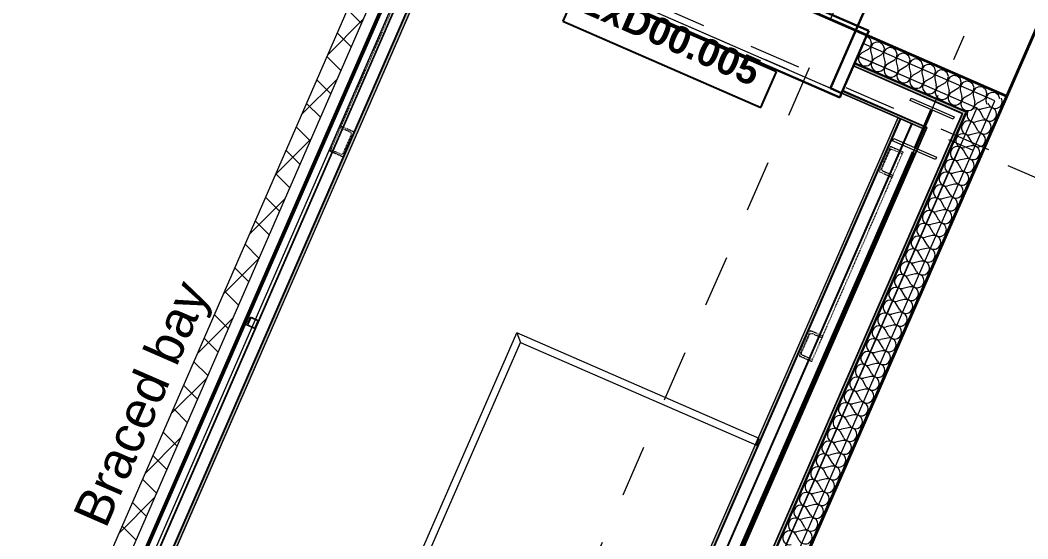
# Model space of a CAD drawing. Header units: millimetres. Extents: x -89663 to 74273, y -103666 to 18539.
# Drawn here: x 17083 to 22575, y -33887 to -31059 of the extents above; entities that cross this region are included whole.
import ezdxf
from ezdxf.enums import TextEntityAlignment as Align

# ---------------------------------------------------------------- set-up
doc = ezdxf.new("R2010")
doc.units = ezdxf.units.MM
doc.header["$MEASUREMENT"] = 0
for name, pattern in [('3MM-HIDDEN', [6, 3, -3]), ('Dashed', [564.444447, 282.222223, -282.222223]), ('Double Dashed', [1093.611073, 529.166651, -211.666656, 141.111112, -211.666656])]:
    doc.linetypes.add(name, pattern=pattern)
for name, color, linetype in [('A-25-M_Wall_Ext', 7, 'Continuous'), ('A-25-M_Wall_Int', 7, 'Continuous'), ('A-95-MC_Marker_Section_P2.Marker', 7, 'Continuous'), ('COLUMN.IFC Import', 7, 'Continuous'), ('New_A-05-M_Gross_Int_Circulation', 7, 'Continuous'), ('New_A-05-M_Gross_Int_Engineering', 7, 'Continuous'), ('New_A-15-MG_Structural_Grid_Phase_2', 7, 'Continuous'), ('New_A-20-M_Hard_Landscape', 7, 'Continuous'), ('New_A-25-M_Wall_Ext', 7, 'Continuous'), ('New_A-25-M_Wall_Int', 7, 'Continuous'), ('New_A-95-D_Dim_Grid.Dim', 7, 'Continuous'), ('New_ArchiCAD Door Markers', 7, 'Continuous'), ('New_ArchiCAD Doors', 7, 'Continuous')]:
    doc.layers.add(name, color=color, linetype=linetype)
for name, color, linetype, lineweight in [('A-25-M_Wall_Ext_Pen_No__87', 8, 'Continuous', 20), ('A-25-M_Wall_Int_Pen_No__1', 7, 'Continuous', 13), ('A-95-MC_Marker_Section_P2.Marker_Pen_No__1', 7, 'Continuous', 13), ('COLUMN.IFC Import_Pen_No__2', 8, 'Continuous', 15), ('New_A-25-M_Wall_Ext_Pen_No__1', 7, 'Continuous', 13), ('New_A-25-M_Wall_Int_Pen_No__1', 7, 'Continuous', 13), ('New_A-95-D_Dim_Grid.Dim_Pen_No__4', 7, 'Continuous', 20), ('New_A-95-P_Drawing_Pen_No__156', 5, 'Continuous', 50), ('New_A-95-P_Text_1_50_GA_Pen_No__1', 7, 'Continuous', 13), ('New_ArchiCAD Door Markers_Pen_No__1', 7, 'Continuous', 13), ('New_ArchiCAD Door Markers_Pen_No__5', 7, 'Continuous', 25), ('New_ArchiCAD Doors_Pen_No__1', 7, 'Continuous', 13), ('New_ArchiCAD Zone Stamps_Pen_No__6', 7, 'Continuous', 35), ('New_ArchiCAD Zone Stamps_Pen_No__9', 7, 'Continuous', 13)]:
    doc.layers.add(name, color=color, linetype=linetype, lineweight=lineweight)
for name, color, linetype, lineweight, true_color in [('A-25-M_Wall_Int_Pen_No__107', 7, 'Continuous', 15, 0xa6a6a6), ('New_A-05-M_Gross_Int_Circulation_Pen_No__74', 7, 'Continuous', 20, 0x606060), ('New_A-05-M_Gross_Int_Engineering_Pen_No__74', 7, 'Continuous', 20, 0x606060), ('New_A-15-MG_Structural_Grid_Phase_2_Pen_No__222', 7, 'Continuous', 13, 0x65af33), ('New_A-20-M_Hard_Landscape_Pen_No__53', 7, 'Continuous', 35, 0x444444), ('New_A-25-M_Wall_Ext_Pen_No__107', 7, 'Continuous', 15, 0xa6a6a6), ('New_A-25-M_Wall_Int_Pen_No__107', 7, 'Continuous', 15, 0xa6a6a6), ('New_A-95-P_Drawing_Pen_No__241', 7, 'Continuous', 13, 0xc30c20), ('New_A-95-P_Drawing_Pen_No__61', 7, 'Continuous', 20, 0x6a6a6a), ('New_ArchiCAD Doors_Pen_No__43', 7, 'Continuous', 30, 0x444444), ('New_ArchiCAD Doors_Pen_No__63', 7, 'Continuous', 20, 0x606060)]:
    doc.layers.add(name, color=color, linetype=linetype, lineweight=lineweight, true_color=true_color)
doc.styles.add('GENERATED_STYLE_1', font='')
doc.styles.add('GENERATED_STYLE_2', font='')
doc.styles.add('GENERATED_STYLE_3', font='')
doc.styles.add('GENERATED_STYLE_4', font='')
doc.styles.get('GENERATED_STYLE_1').set_extended_font_data('Arial', bold=True)
doc.styles.get('GENERATED_STYLE_2').set_extended_font_data('Swis721 BT', bold=True)
doc.styles.get('GENERATED_STYLE_3').set_extended_font_data('Arial')
doc.styles.get('GENERATED_STYLE_4').set_extended_font_data('Swis721 BT')
doc.linetypes.add('Double Slash', pattern='A,0,[3,EC-MA-00-GF-DR-A-00363 Phase 2 Lecture Theatre Ground floor GA-S2-P171.Shx,S=15.679012,R=0,X=0,Y=0],-1975.555563,0', length=1975.555563)
doc.dimstyles.new('GENERATED_STYLE__2', dxfattribs={"dimtxt": 300, "dimasz": 95, "dimexe": 0.18, "dimexo": 0, "dimgap": 0.09, "dimtad": 1, "dimdec": 0, "dimzin": 0, "dimdsep": 46, "dimtxsty": 'GENERATED_STYLE_4', "dimblk": 'ARROWHEAD_2', "dimblk1": 'ARROWHEAD_2', "dimblk2": 'ARROWHEAD_2', "dimcen": 0.09, "dimclrd": 7, "dimclre": 7, "dimclrt": 7, "dimadec": 0, "dimazin": 0, "dimtfac": 1, "dimtdec": 4, "dimtmove": 0, "dimatfit": 3, "dimfxl": 1, "dimtolj": 1, "dimtzin": 0, "dimarcsym": 0})
pattern_1 = [(0, (0, 0), (0, 173.2051), [0, -100]), (0, (50, 86.6), (0, 173.2051), [0, -100])]

# ---------------------------------------------------------------- blocks, each defined once
blk = doc.blocks.new('Mesh_3_1', base_point=(11792.7, -55938.3))
at = {"layer": 'New_A-20-M_Hard_Landscape_Pen_No__53', "linetype": 'Continuous', "flags": 128}
blk.add_lwpolyline([(11792.7, -55938.3), (14359.3, -57057.5), (15158.7, -55224.2), (25027.4, -32592.2), (25826.6, -30759.4), (23260, -29640.2), (22460.6, -31473.5), (12592.1, -54105)], close=True, dxfattribs=at)
blk = doc.blocks.new('Wall_30_1', base_point=(22297.7, -31537.3))
at = {"layer": 'A-25-M_Wall_Ext_Pen_No__87', "linetype": 'Continuous', "flags": 128}
for points in [[(21677.3, -31188.2), (21648.5, -31254.2)], [(21678.1, -31186.4), (21677.3, -31188.2)], [(22395.1, -31499), (21678.1, -31186.4)], [(21648.5, -31254.2), (22297.7, -31537.3)]]:
    blk.add_lwpolyline(points, dxfattribs=at)
blk = doc.blocks.new('Wall_35_1', base_point=(19148, -38207.1))
at = {"layer": 'A-25-M_Wall_Ext_Pen_No__87', "linetype": 'Continuous', "flags": 128}
for points in [[(22006.6, -31651.4), (19148, -38207.1)], [(19350.1, -38295.2), (22208.7, -31739.5)]]:
    blk.add_lwpolyline(points, dxfattribs=at)
blk = doc.blocks.new('Wall_36_1', base_point=(22006.6, -31651.4))
at = {"layer": 'A-25-M_Wall_Ext_Pen_No__87', "linetype": 'Continuous', "flags": 128}
for points in [[(21630, -31296.8), (21625.2, -31307.8)], [(21632.4, -31291.3), (21630, -31296.8)], [(21648.4, -31254.6), (21632.4, -31291.3)], [(22094.8, -31449.3), (21648.4, -31254.6)], [(21624, -31310.5), (21566.4, -31442.5)], [(21625.2, -31307.8), (21624, -31310.5)], [(21565.2, -31445.3), (21560.2, -31456.7)], [(21560.2, -31456.7), (22006.6, -31651.4)], [(21566.4, -31442.5), (21565.2, -31445.3)]]:
    blk.add_lwpolyline(points, dxfattribs=at)
blk = doc.blocks.new('Mechanical Workshop_INB 0303_21_1', base_point=(13722.8, -34159.5))
at = {"layer": 'New_A-05-M_Gross_Int_Engineering_Pen_No__74', "linetype": 'Continuous'}
blk.add_line((15072.4, -40240.7), (19327.2, -30483), dxfattribs=at)
at = {"layer": 'New_ArchiCAD Zone Stamps_Pen_No__6'}
for tag, height, style, p in [('ROOM_NAME', 250, 'GENERATED_STYLE_1', (12526, -32441.1)), ('zoneNameLine2', 250, 'GENERATED_STYLE_1', (12337.5, -32873.3)), ('ROOM_NUMBER', 200, 'GENERATED_STYLE_3', (12149.1, -33294)), ('measuredAreaCode', 200, 'GENERATED_STYLE_3', (11992.1, -33654.1)), ('DUMMY_649', 200, 'GENERATED_STYLE_3', (12299.5, -33788.1)), ('DUMMY_650', 200, 'GENERATED_STYLE_3', (12788.8, -34001.5)), ('DUMMY_651', 133.3, 'GENERATED_STYLE_3', (13068.1, -34108.1))]:
    blk.add_attdef(tag, text='', height=height, rotation=336.4404, dxfattribs=dict(at, style=style)).set_placement(p, align=Align.TOP_LEFT)
blk = doc.blocks.new('Stair 05_INB 0357_34_1', base_point=(18980.6, -35215.2))
at = {"layer": 'New_A-05-M_Gross_Int_Circulation_Pen_No__74', "linetype": 'Continuous'}
for p, q in [((19420.7, -30523.9), (16839.4, -36443.5)), ((22006.5, -31651.4), (19420.7, -30523.9)), ((19944.1, -36381.4), (22006.5, -31651.4))]:
    blk.add_line(p, q, dxfattribs=at)
at = {"layer": 'New_ArchiCAD Zone Stamps_Pen_No__9'}
for tag, height, style, p in [('ROOM_NAME', 250, 'GENERATED_STYLE_1', (18715.1, -33902.9)), ('zoneNameLine2', 250, 'GENERATED_STYLE_1', (18526.6, -34335)), ('ROOM_NUMBER', 200, 'GENERATED_STYLE_3', (18338.2, -34755.7)), ('measuredAreaCode', 200, 'GENERATED_STYLE_3', (18181.2, -35115.8)), ('DUMMY_649', 200, 'GENERATED_STYLE_3', (18488.6, -35249.9)), ('DUMMY_650', 200, 'GENERATED_STYLE_3', (18977.9, -35463.3)), ('DUMMY_651', 133.3, 'GENERATED_STYLE_3', (19257.2, -35569.8))]:
    blk.add_attdef(tag, text='', height=height, rotation=336.4404, dxfattribs=dict(at, style=style)).set_placement(p, align=Align.TOP_LEFT)
blk = doc.blocks.new('Mesh_20_1', base_point=(11992.7, -24727.1))
at = {"layer": 'New_A-20-M_Hard_Landscape_Pen_No__53', "linetype": 'Continuous', "flags": 128}
blk.add_lwpolyline([(11992.7, -24727.1), (11193.3, -26560.4), (22460.6, -31473.5), (23260, -29640.2), (13970.8, -25589.7), (19905.1, -11980.5), (28925.9, -15914), (28987.7, -15772.3), (40919.8, -20975.3), (41987.2, -18527.4), (19056.2, -8528.3)], close=True, dxfattribs=at)
blk = doc.blocks.new('*X381')
at = {"layer": 'New_A-25-M_Wall_Ext_Pen_No__107', "linetype": 'Continuous'}
for p, q in [((22364.4, -31520.8), (22359.8, -31512.7)), ((22333.9, -31590.6), (22315.1, -31557.5)), ((22358.3, -31534.8), (22321.2, -31543.5)), ((22303.5, -31660.5), (22284.7, -31627.4)), ((22327.8, -31604.6), (22290.8, -31613.4)), ((22297.4, -31674.5), (22260.3, -31683.2)), ((22266.9, -31744.3), (22229.9, -31753.1)), ((22273, -31730.3), (22254.2, -31697.2)), ((22242.6, -31800.2), (22223.8, -31767)), ((22212.1, -31870), (22193.3, -31836.9)), ((22236.5, -31814.1), (22199.4, -31822.9)), ((22181.7, -31939.8), (22162.9, -31906.7)), ((22206, -31884), (22168.9, -31892.7)), ((22175.6, -31953.8), (22138.5, -31962.6)), ((22151.2, -32009.7), (22132.4, -31976.6)), ((22120.8, -32079.5), (22102, -32046.4)), ((22145.1, -32023.7), (22108, -32032.4)), ((22090.3, -32149.4), (22071.5, -32116.2)), ((22114.7, -32093.5), (22077.6, -32102.3)), ((22059.8, -32219.2), (22041, -32186.1)), ((22084.2, -32163.3), (22047.1, -32172.1)), ((22053.8, -32233.2), (22016.7, -32241.9)), ((22029.4, -32289), (22010.6, -32255.9)), ((21998.9, -32358.9), (21980.1, -32325.7)), ((22023.3, -32303), (21986.2, -32311.8)), ((21968.5, -32428.7), (21949.7, -32395.6)), ((21992.8, -32372.9), (21955.8, -32381.6)), ((21962.4, -32442.7), (21925.3, -32451.5)), ((21931.9, -32512.5), (21894.9, -32521.3)), ((21938, -32498.6), (21919.2, -32465.4)), ((21907.6, -32568.4), (21888.8, -32535.3)), ((21877.1, -32638.2), (21858.3, -32605.1)), ((21901.5, -32582.4), (21864.4, -32591.1)), ((21846.7, -32708.1), (21827.9, -32674.9)), ((21871, -32652.2), (21834, -32661)), ((21840.6, -32722), (21803.5, -32730.8)), ((21816.2, -32777.9), (21797.4, -32744.8)), ((21785.8, -32847.8), (21767, -32814.6)), ((21810.1, -32791.9), (21773.1, -32800.7)), ((21755.3, -32917.6), (21736.5, -32884.5)), ((21779.7, -32861.7), (21742.6, -32870.5)), ((21724.9, -32987.4), (21706.1, -32954.3)), ((21749.2, -32931.6), (21712.1, -32940.3)), ((21718.8, -33001.4), (21681.7, -33010.2)), ((21694.4, -33057.3), (21675.6, -33024.1)), ((21663.9, -33127.1), (21645.1, -33094)), ((21688.3, -33071.2), (21651.2, -33080)), ((21633.5, -33197), (21614.7, -33163.8)), ((21657.9, -33141.1), (21620.8, -33149.9)), ((21627.4, -33210.9), (21590.3, -33219.7)), ((21597, -33280.8), (21559.9, -33289.5)), ((21603, -33266.8), (21584.2, -33233.7)), ((21572.6, -33336.6), (21553.8, -33303.5)), ((21542.1, -33406.5), (21523.3, -33373.3)), ((21566.5, -33350.6), (21529.4, -33359.4)), ((21511.7, -33476.3), (21492.9, -33443.2)), ((21536, -33420.4), (21499, -33429.2)), ((21505.6, -33490.3), (21468.5, -33499.1)), ((21481.2, -33546.2), (21462.4, -33513)), ((21450.8, -33616), (21432, -33582.9)), ((21475.1, -33560.1), (21438.1, -33568.9)), ((21420.3, -33685.8), (21401.5, -33652.7)), ((21444.7, -33630), (21407.6, -33638.7)), ((21389.9, -33755.7), (21371.1, -33722.5)), ((21414.2, -33699.8), (21377.2, -33708.6)), ((21383.8, -33769.6), (21346.7, -33778.4)), ((21359.4, -33825.5), (21340.6, -33792.4)), ((21329, -33895.4), (21310.2, -33862.2)), ((21353.3, -33839.5), (21316.3, -33848.3))]:
    blk.add_line(p, q, dxfattribs=at)
for centre, start, end in [((22397.5, -31502), 209.5705, 27.2167), ((22282, -31576.3), 156.4404, 283.3103), ((22282, -31576.3), 147.5638, 156.4404), ((22282, -31576.3), 29.5705, 75.3171), ((22312.4, -31506.5), 238.7746, 283.3103), ((22367.1, -31571.8), 209.5705, 103.3103), ((22251.5, -31646.2), 156.4404, 283.3103), ((22251.5, -31646.2), 29.5705, 156.4404), ((22336.6, -31641.7), 209.5705, 103.3103), ((22221.1, -31716), 29.5705, 156.4404), ((22306.2, -31711.5), 209.5705, 103.3103), ((22221.1, -31716), 156.4404, 283.3103), ((22275.7, -31781.4), 209.5705, 103.3103), ((22190.6, -31785.8), 156.4404, 283.3103), ((22190.6, -31785.8), 29.5705, 156.4404), ((22160.2, -31855.7), 156.4404, 283.3103), ((22160.2, -31855.7), 29.5705, 156.4404), ((22245.2, -31851.2), 209.5705, 103.3103), ((22129.7, -31925.5), 156.4404, 283.3103), ((22129.7, -31925.5), 29.5705, 156.4404), ((22214.8, -31921), 209.5705, 103.3103), ((22099.3, -31995.4), 29.5705, 156.4404), ((22184.3, -31990.9), 209.5705, 103.3103), ((22099.3, -31995.4), 156.4404, 283.3103), ((22068.8, -32065.2), 156.4404, 283.3103), ((22068.8, -32065.2), 29.5705, 156.4404), ((22153.9, -32060.7), 209.5705, 103.3103), ((22038.4, -32135), 156.4404, 283.3103), ((22038.4, -32135), 29.5705, 156.4404), ((22123.4, -32130.6), 209.5705, 103.3103), ((22007.9, -32204.9), 29.5705, 156.4404), ((22093, -32200.4), 209.5705, 103.3103), ((21977.5, -32274.7), 29.5705, 156.4404), ((22007.9, -32204.9), 156.4404, 283.3103), ((22062.5, -32270.2), 209.5705, 103.3103), ((21977.5, -32274.7), 156.4404, 283.3103), ((21947, -32344.5), 156.4404, 283.3103), ((21947, -32344.5), 29.5705, 156.4404), ((22032.1, -32340.1), 209.5705, 103.3103), ((21916.6, -32414.4), 156.4404, 283.3103), ((21916.6, -32414.4), 29.5705, 156.4404), ((22001.6, -32409.9), 209.5705, 103.3103), ((21886.1, -32484.2), 29.5705, 156.4404), ((21971.2, -32479.8), 209.5705, 103.3103), ((21855.6, -32554.1), 29.5705, 156.4404), ((21886.1, -32484.2), 156.4404, 283.3103), ((21940.7, -32549.6), 209.5705, 103.3103), ((21855.6, -32554.1), 156.4404, 283.3103), ((21825.2, -32623.9), 156.4404, 283.3103), ((21825.2, -32623.9), 29.5705, 156.4404), ((21910.3, -32619.4), 209.5705, 103.3103), ((21794.7, -32693.7), 156.4404, 283.3103), ((21794.7, -32693.7), 29.5705, 156.4404), ((21879.8, -32689.3), 209.5705, 103.3103), ((21764.3, -32763.6), 29.5705, 156.4404), ((21849.3, -32759.1), 209.5705, 103.3103), ((21764.3, -32763.6), 156.4404, 283.3103), ((21733.8, -32833.4), 156.4404, 283.3103), ((21733.8, -32833.4), 29.5705, 156.4404), ((21818.9, -32829), 209.5705, 103.3103), ((21703.4, -32903.3), 156.4404, 283.3103), ((21703.4, -32903.3), 29.5705, 156.4404), ((21788.4, -32898.8), 209.5705, 103.3103), ((21672.9, -32973.1), 29.5705, 156.4404), ((21758, -32968.6), 209.5705, 103.3103), ((21642.5, -33042.9), 29.5705, 156.4404), ((21672.9, -32973.1), 156.4404, 283.3103), ((21727.5, -33038.5), 209.5705, 103.3103), ((21642.5, -33042.9), 156.4404, 283.3103), ((21612, -33112.8), 156.4404, 283.3103), ((21612, -33112.8), 29.5705, 156.4404), ((21697.1, -33108.3), 209.5705, 103.3103), ((21581.6, -33182.6), 156.4404, 283.3103), ((21581.6, -33182.6), 29.5705, 156.4404), ((21666.6, -33178.2), 209.5705, 103.3103), ((21551.1, -33252.5), 29.5705, 156.4404), ((21636.2, -33248), 209.5705, 103.3103), ((21520.7, -33322.3), 29.5705, 156.4404), ((21551.1, -33252.5), 156.4404, 283.3103), ((21605.7, -33317.8), 209.5705, 103.3103), ((21520.7, -33322.3), 156.4404, 283.3103), ((21490.2, -33392.1), 156.4404, 283.3103), ((21490.2, -33392.1), 29.5705, 156.4404), ((21575.3, -33387.7), 209.5705, 103.3103), ((21459.7, -33462), 156.4404, 283.3103), ((21459.7, -33462), 29.5705, 156.4404), ((21544.8, -33457.5), 209.5705, 103.3103), ((21429.3, -33531.8), 29.5705, 156.4404), ((21514.4, -33527.4), 209.5705, 103.3103), ((21429.3, -33531.8), 156.4404, 283.3103), ((21483.9, -33597.2), 209.5705, 103.3103), ((21398.8, -33601.7), 156.4404, 283.3103), ((21398.8, -33601.7), 29.5705, 156.4404), ((21368.4, -33671.5), 156.4404, 283.3103), ((21368.4, -33671.5), 29.5705, 156.4404), ((21453.5, -33667), 209.5705, 103.3103), ((21337.9, -33741.3), 29.5705, 156.4404), ((21423, -33736.9), 209.5705, 103.3103), ((21307.5, -33811.2), 29.5705, 156.4404), ((21337.9, -33741.3), 156.4404, 283.3103), ((21392.5, -33806.7), 209.5705, 103.3103), ((21307.5, -33811.2), 156.4404, 283.3103), ((21277, -33881), 156.4404, 283.3103), ((21277, -33881), 29.5705, 156.4404), ((21362.1, -33876.6), 209.5705, 103.3103)]:
    blk.add_arc(centre, 38.1, start, end, dxfattribs=at)
blk = doc.blocks.new('Wall_48_1', base_point=(12413.8, -53650.9))
at = {"layer": 'New_A-25-M_Wall_Ext_Pen_No__107', "linetype": 'Continuous'}
h = blk.add_hatch(dxfattribs=at)
h.set_pattern_fill('Plaster_0001', color=256, style=0, pattern_type=2)
h.set_pattern_definition(pattern_1)
h.paths.add_polyline_path([(19460.1, -38343.2), (19464.3, -38345), (22460.8, -31473), (22454.8, -31475.4)])
at = {"layer": 'New_A-25-M_Wall_Ext_Pen_No__107', "linetype": 'Continuous', "lineweight": 0, "true_color": 0x535353}
for points in [[(22216.6, -31568.9), (19294.2, -38270.8), (19294.7, -38271), (19297, -38272), (22220.5, -31567.4)], [(22023.1, -31644.9), (19159.5, -38212.1), (19162.2, -38213.3), (22027, -31643.4)]]:
    blk.add_hatch(color=251, dxfattribs=at).paths.add_polyline_path(points)
at = {"layer": 'New_A-25-M_Wall_Ext_Pen_No__107', "linetype": 'Continuous'}
for points in [[(19297, -38272), (19308, -38276.8), (22236.3, -31561.2), (22220.5, -31567.4)], [(19148, -38207.1), (19159.5, -38212.1), (22023.1, -31644.9), (22006.6, -31651.4)]]:
    blk.add_hatch(color=256, dxfattribs=at).paths.add_polyline_path(points)
at = {"layer": 'New_A-25-M_Wall_Ext_Pen_No__1', "linetype": 'Continuous'}
for p, q in [((19460.1, -38343.2), (22454.8, -31475.4)), ((19294.2, -38270.8), (22216.6, -31568.9)), ((19297, -38272), (22220.5, -31567.4)), ((19308, -38276.8), (22236.3, -31561.2)), ((19313.5, -38279.2), (22244.2, -31558.1)), ((22023.1, -31644.9), (19159.5, -38212.1)), ((19162.2, -38213.3), (22027, -31643.4))]:
    blk.add_line(p, q, dxfattribs=at)
at = {"layer": 'New_A-25-M_Wall_Ext_Pen_No__1', "linetype": 'Continuous', "flags": 128}
for points in [[(19464.3, -38345), (22460.8, -31473)], [(22006.6, -31651.4), (19148, -38207.1)]]:
    blk.add_lwpolyline(points, dxfattribs=at)
at = {"layer": 'New_A-25-M_Wall_Ext', "color": 250, "lineweight": 50, "true_color": 0x2a2a2a}
blk.add_blockref('*X381', (0, 0), dxfattribs=at)
blk = doc.blocks.new('*X388')
at = {"layer": 'New_A-25-M_Wall_Ext_Pen_No__107', "linetype": 'Continuous'}
for p, q in [((21700.7, -31150.7), (21694.1, -31149.8)), ((21716.8, -31163.9), (21700.7, -31150.7)), ((21723.5, -31183.6), (21716.8, -31163.9)), ((21718.9, -31203.9), (21723.5, -31183.6)), ((21730.9, -31186.8), (21719.2, -31204)), ((21749.9, -31178.4), (21730.9, -31186.8)), ((21770.5, -31181.1), (21749.9, -31178.4)), ((21786.6, -31194.4), (21770.5, -31181.1)), ((21793.4, -31214.1), (21786.6, -31194.4)), ((21651.6, -31261.7), (21656.3, -31252.3)), ((21656.5, -31252.4), (21652.8, -31262.2)), ((21656.3, -31252.3), (21658.2, -31241.9)), ((21662.8, -31243.9), (21656.5, -31252.4)), ((21658.2, -31241.9), (21657.4, -31233.9)), ((21671.1, -31237.5), (21662.8, -31243.9)), ((21704.3, -31218.7), (21671.1, -31237.5)), ((21704.3, -31218.7), (21718.9, -31203.9)), ((21719.2, -31204), (21718.3, -31224.8)), ((21718.3, -31224.8), (21727, -31261.9)), ((21774.1, -31249.2), (21741, -31268)), ((21774.1, -31249.2), (21788.7, -31234.4)), ((21789, -31234.5), (21788.1, -31255.3)), ((21788.7, -31234.4), (21793.4, -31214.1)), ((21800.7, -31217.3), (21789, -31234.5)), ((21819.8, -31208.8), (21800.7, -31217.3)), ((21840.4, -31211.6), (21819.8, -31208.8)), ((21856.5, -31224.8), (21840.4, -31211.6)), ((21863.2, -31244.5), (21856.5, -31224.8)), ((21858.6, -31264.8), (21863.2, -31244.5)), ((21870.6, -31247.7), (21858.9, -31264.9)), ((21889.6, -31239.3), (21870.6, -31247.7)), ((21910.2, -31242.1), (21889.6, -31239.3)), ((21926.3, -31255.3), (21910.2, -31242.1)), ((21640.9, -31271.7), (21644.5, -31269.5)), ((21644.5, -31269.5), (21651.6, -31261.7)), ((21652.8, -31262.2), (21651.9, -31272.7)), ((21651.9, -31272.7), (21653.9, -31283)), ((21653.9, -31283), (21658.6, -31292.4)), ((21658.6, -31292.4), (21665.8, -31300.1)), ((21665.8, -31300.1), (21674.7, -31305.6)), ((21674.7, -31305.6), (21684.8, -31308.4)), ((21695.4, -31308.4), (21705.5, -31305.5)), ((21705.5, -31305.5), (21714.4, -31299.9)), ((21714.4, -31299.9), (21721.4, -31292.1)), ((21721.4, -31292.1), (21726.1, -31282.7)), ((21722.6, -31292.7), (21721.7, -31303.1)), ((21721.7, -31303.1), (21723.7, -31313.4)), ((21726.4, -31282.8), (21722.6, -31292.7)), ((21726.1, -31282.7), (21728, -31272.4)), ((21732.7, -31274.4), (21726.4, -31282.8)), ((21728, -31272.4), (21727, -31261.9)), ((21741, -31268), (21732.7, -31274.4)), ((21788.1, -31255.3), (21796.9, -31292.4)), ((21795.9, -31313.2), (21797.8, -31302.8)), ((21802.5, -31304.9), (21796.2, -31313.3)), ((21797.8, -31302.8), (21796.9, -31292.4)), ((21810.8, -31298.5), (21802.5, -31304.9)), ((21844, -31279.7), (21810.8, -31298.5)), ((21844, -31279.7), (21858.6, -31264.8)), ((21858.9, -31264.9), (21857.9, -31285.7)), ((21857.9, -31285.7), (21866.7, -31322.8)), ((21913.8, -31310.1), (21928.4, -31295.3)), ((21933, -31275), (21926.3, -31255.3)), ((21928.7, -31295.4), (21927.8, -31316.2)), ((21928.4, -31295.3), (21933, -31275)), ((21940.4, -31278.2), (21928.7, -31295.4)), ((21959.4, -31269.7), (21940.4, -31278.2)), ((21980.1, -31272.5), (21959.4, -31269.7)), ((21996.2, -31285.7), (21980.1, -31272.5)), ((22002.9, -31305.4), (21996.2, -31285.7)), ((21998.3, -31325.7), (22002.9, -31305.4)), ((22029.3, -31300.2), (22010.3, -31308.6)), ((22049.9, -31303), (22029.3, -31300.2)), ((22066, -31316.2), (22049.9, -31303)), ((21684.8, -31308.4), (21695.4, -31308.4)), ((21723.7, -31313.4), (21728.5, -31322.8)), ((21728.5, -31322.8), (21735.6, -31330.6)), ((21735.6, -31330.6), (21744.6, -31336.1)), ((21744.6, -31336.1), (21754.7, -31338.9)), ((21754.7, -31338.9), (21765.2, -31338.8)), ((21765.2, -31338.8), (21775.3, -31335.9)), ((21775.3, -31335.9), (21784.2, -31330.4)), ((21784.2, -31330.4), (21791.3, -31322.6)), ((21791.3, -31322.6), (21795.9, -31313.2)), ((21792.5, -31323.1), (21791.6, -31333.6)), ((21791.6, -31333.6), (21793.6, -31343.9)), ((21796.2, -31313.3), (21792.5, -31323.1)), ((21793.6, -31343.9), (21798.3, -31353.3)), ((21798.3, -31353.3), (21805.4, -31361)), ((21805.4, -31361), (21814.4, -31366.5)), ((21845.1, -31366.4), (21854.1, -31360.8)), ((21854.1, -31360.8), (21861.1, -31353)), ((21861.1, -31353), (21865.8, -31343.6)), ((21862.3, -31353.6), (21861.4, -31364)), ((21866.1, -31343.7), (21862.3, -31353.6)), ((21865.8, -31343.6), (21867.7, -31333.3)), ((21872.3, -31335.3), (21866.1, -31343.7)), ((21867.7, -31333.3), (21866.7, -31322.8)), ((21880.7, -31328.9), (21872.3, -31335.3)), ((21913.8, -31310.1), (21880.7, -31328.9)), ((21927.8, -31316.2), (21936.5, -31353.3)), ((21937.5, -31363.7), (21936.5, -31353.3)), ((21950.5, -31359.4), (21942.2, -31365.8)), ((21983.6, -31340.6), (21950.5, -31359.4)), ((21983.6, -31340.6), (21998.3, -31325.7)), ((21998.5, -31325.9), (21997.6, -31346.7)), ((21997.6, -31346.7), (22006.4, -31383.7)), ((22010.3, -31308.6), (21998.5, -31325.9)), ((22053.5, -31371), (22068.1, -31356.2)), ((22072.7, -31335.9), (22066, -31316.2)), ((22068.4, -31356.3), (22067.4, -31377.1)), ((22068.1, -31356.2), (22072.7, -31335.9)), ((22080.1, -31339.1), (22068.4, -31356.3)), ((22099.1, -31330.6), (22080.1, -31339.1)), ((22119.7, -31333.4), (22099.1, -31330.6)), ((22135.8, -31346.6), (22119.7, -31333.4)), ((22142.6, -31366.3), (22135.8, -31346.6)), ((22169, -31361.1), (22149.9, -31369.6)), ((22189.6, -31363.9), (22169, -31361.1)), ((21814.4, -31366.5), (21824.5, -31369.3)), ((21824.5, -31369.3), (21835, -31369.3)), ((21835, -31369.3), (21845.1, -31366.4)), ((21861.4, -31364), (21863.4, -31374.4)), ((21863.4, -31374.4), (21868.2, -31383.7)), ((21868.2, -31383.7), (21875.3, -31391.5)), ((21875.3, -31391.5), (21884.2, -31397)), ((21884.2, -31397), (21894.4, -31399.8)), ((21894.4, -31399.8), (21904.9, -31399.7)), ((21904.9, -31399.7), (21915, -31396.8)), ((21915, -31396.8), (21923.9, -31391.3)), ((21923.9, -31391.3), (21931, -31383.5)), ((21931, -31383.5), (21935.6, -31374.1)), ((21932.2, -31384), (21931.3, -31394.5)), ((21931.3, -31394.5), (21933.3, -31404.8)), ((21935.9, -31374.2), (21932.2, -31384)), ((21933.3, -31404.8), (21938, -31414.2)), ((21935.6, -31374.1), (21937.5, -31363.7)), ((21942.2, -31365.8), (21935.9, -31374.2)), ((21938, -31414.2), (21945.1, -31421.9)), ((21993.7, -31421.7), (22000.8, -31413.9)), ((22000.8, -31413.9), (22005.5, -31404.5)), ((22002, -31414.5), (22001.1, -31424.9)), ((22005.7, -31404.6), (22002, -31414.5)), ((22005.5, -31404.5), (22007.4, -31394.2)), ((22012, -31396.2), (22005.7, -31404.6)), ((22007.4, -31394.2), (22006.4, -31383.7)), ((22020.3, -31389.8), (22012, -31396.2)), ((22053.5, -31371), (22020.3, -31389.8)), ((22067.4, -31377.1), (22076.2, -31414.2)), ((22077.2, -31424.6), (22076.2, -31414.2)), ((22123.3, -31401.5), (22090.2, -31420.3)), ((22123.3, -31401.5), (22137.9, -31386.6)), ((22138.2, -31386.8), (22137.3, -31407.6)), ((22137.3, -31407.6), (22146.1, -31444.6)), ((22137.9, -31386.6), (22142.6, -31366.3)), ((22149.9, -31369.6), (22138.2, -31386.8)), ((22205.7, -31377.1), (22189.6, -31363.9)), ((22193.2, -31431.9), (22207.8, -31417.1)), ((22212.4, -31396.8), (22205.7, -31377.1)), ((22208.1, -31417.2), (22207.1, -31438)), ((22207.8, -31417.1), (22212.4, -31396.8)), ((22219.8, -31400), (22208.1, -31417.2)), ((22238.8, -31391.5), (22219.8, -31400)), ((22259.4, -31394.3), (22238.8, -31391.5)), ((22275.5, -31407.5), (22259.4, -31394.3)), ((22282.2, -31427.2), (22275.5, -31407.5)), ((21945.1, -31421.9), (21954.1, -31427.4)), ((21954.1, -31427.4), (21964.2, -31430.2)), ((21964.2, -31430.2), (21974.7, -31430.2)), ((21974.7, -31430.2), (21984.8, -31427.3)), ((21984.8, -31427.3), (21993.7, -31421.7)), ((22001.1, -31424.9), (22003.1, -31435.3)), ((22003.1, -31435.3), (22007.8, -31444.6)), ((22007.8, -31444.6), (22015, -31452.4)), ((22015, -31452.4), (22023.9, -31457.9)), ((22023.9, -31457.9), (22034, -31460.7)), ((22034, -31460.7), (22044.6, -31460.7)), ((22044.6, -31460.7), (22054.7, -31457.7)), ((22054.7, -31457.7), (22063.6, -31452.2)), ((22063.6, -31452.2), (22070.6, -31444.4)), ((22070.6, -31444.4), (22075.3, -31435)), ((22071.8, -31444.9), (22070.9, -31455.4)), ((22070.9, -31455.4), (22072.9, -31465.7)), ((22075.6, -31435.1), (22071.8, -31444.9)), ((22072.9, -31465.7), (22077.7, -31475.1)), ((22075.3, -31435), (22077.2, -31424.6)), ((22081.8, -31426.7), (22075.6, -31435.1)), ((22090.2, -31420.3), (22081.8, -31426.7)), ((22140.5, -31474.8), (22145.1, -31465.4)), ((22145.4, -31465.6), (22141.7, -31475.4)), ((22145.1, -31465.4), (22147, -31455.1)), ((22151.7, -31457.1), (22145.4, -31465.6)), ((22147, -31455.1), (22146.1, -31444.6)), ((22160, -31450.7), (22151.7, -31457.1)), ((22193.2, -31431.9), (22160, -31450.7)), ((22207.1, -31438), (22215.9, -31475.1)), ((22263, -31462.4), (22229.9, -31481.2)), ((22263, -31462.4), (22277.6, -31447.5)), ((22277.9, -31447.7), (22277, -31468.5)), ((22277, -31468.5), (22285.7, -31505.5)), ((22277.6, -31447.5), (22282.2, -31427.2)), ((22289.6, -31430.5), (22277.9, -31447.7)), ((22308.6, -31422), (22289.6, -31430.5)), ((22329.3, -31424.8), (22308.6, -31422)), ((22345.4, -31438), (22329.3, -31424.8)), ((22352.1, -31457.7), (22345.4, -31438)), ((22347.5, -31478), (22352.1, -31457.7)), ((22359.5, -31460.9), (22347.7, -31478.1)), ((22378.5, -31452.4), (22359.5, -31460.9)), ((22399.1, -31455.2), (22378.5, -31452.4)), ((22415.2, -31468.4), (22399.1, -31455.2)), ((22421.9, -31488.1), (22415.2, -31468.4)), ((22077.7, -31475.1), (22084.8, -31482.8)), ((22084.8, -31482.8), (22093.8, -31488.3)), ((22093.8, -31488.3), (22103.9, -31491.2)), ((22103.9, -31491.2), (22114.4, -31491.1)), ((22114.4, -31491.1), (22124.5, -31488.2)), ((22124.5, -31488.2), (22133.4, -31482.6)), ((22133.4, -31482.6), (22140.5, -31474.8)), ((22141.7, -31475.4), (22140.8, -31485.9)), ((22140.8, -31485.9), (22142.8, -31496.2)), ((22142.8, -31496.2), (22147.5, -31505.6)), ((22147.5, -31505.6), (22154.6, -31513.3)), ((22154.6, -31513.3), (22163.6, -31518.8)), ((22163.6, -31518.8), (22173.7, -31521.6)), ((22173.7, -31521.6), (22184.2, -31521.6)), ((22184.2, -31521.6), (22194.3, -31518.7)), ((22194.3, -31518.7), (22203.2, -31513.1)), ((22203.2, -31513.1), (22210.3, -31505.3)), ((22210.3, -31505.3), (22215, -31495.9)), ((22211.5, -31505.8), (22210.6, -31516.3)), ((22210.6, -31516.3), (22212.6, -31526.6)), ((22215.3, -31496), (22211.5, -31505.8)), ((22212.6, -31526.6), (22217.4, -31536)), ((22215, -31495.9), (22216.9, -31485.5)), ((22221.5, -31487.6), (22215.3, -31496)), ((22216.9, -31485.5), (22215.9, -31475.1)), ((22229.9, -31481.2), (22221.5, -31487.6)), ((22280.1, -31535.8), (22284.8, -31526.3)), ((22285.1, -31526.5), (22281.4, -31536.3)), ((22284.8, -31526.3), (22286.7, -31516)), ((22291.4, -31518), (22285.1, -31526.5)), ((22286.7, -31516), (22285.7, -31505.5)), ((22299.7, -31511.6), (22291.4, -31518)), ((22332.8, -31492.8), (22299.7, -31511.6)), ((22332.8, -31492.8), (22347.5, -31478)), ((22347.7, -31478.1), (22346.8, -31498.9)), ((22346.8, -31498.9), (22350.9, -31516.2)), ((22421.9, -31488.3), (22421.9, -31488.1)), ((22217.4, -31536), (22224.5, -31543.7)), ((22224.5, -31543.7), (22233.4, -31549.2)), ((22233.4, -31549.2), (22243.6, -31552.1)), ((22243.6, -31552.1), (22254.1, -31552)), ((22254.1, -31552), (22264.2, -31549.1)), ((22264.2, -31549.1), (22273.1, -31543.5)), ((22273.1, -31543.5), (22280.1, -31535.8)), ((22281.4, -31536.3), (22280.7, -31543.8))]:
    blk.add_line(p, q, dxfattribs=at)
blk = doc.blocks.new('Double Door with Transom 19_2')
at = {"layer": 'New_ArchiCAD Doors_Pen_No__1', "linetype": 'Continuous'}
for p, q in [((-961.5, 0), (-973.5, 0)), ((-961.5, -4.5), (-961.5, 0)), ((961.5, -4.5), (961.5, 0)), ((961.5, 0), (973.5, 0)), ((-961.5, -164.5), (-961.5, -4.5)), ((961.5, -164.5), (961.5, -4.5)), ((-961.5, -170.5), (-961.5, -164.5)), ((961.5, -170.5), (961.5, -164.5)), ((-961.5, -182.5), (-961.5, -170.5)), ((-961.5, -185.5), (-961.5, -182.5)), ((-961.5, -329.5), (-961.5, -185.5)), ((961.5, -182.5), (961.5, -170.5)), ((961.5, -185.5), (961.5, -182.5)), ((961.5, -329.5), (961.5, -185.5)), ((-961.5, -332.5), (-961.5, -329.5)), ((961.5, -332.5), (961.5, -329.5)), ((-961.5, -345), (-961.5, -332.5)), ((961.5, -345), (961.5, -332.5))]:
    blk.add_line(p, q, dxfattribs=at)
at = {"layer": 'New_ArchiCAD Doors_Pen_No__43', "linetype": 'Continuous'}
for p, q in [((-895.5, 0), (-895.5, 895.5)), ((895.5, 0), (895.5, 895.5)), ((961.5, 25), (-961.5, 25)), ((-961.5, 25), (-961.5, 0)), ((-895.5, 0), (-961.5, 0)), ((-961.5, 0), (-961.5, -345)), ((-895.5, -345), (-895.5, 0)), ((961.5, 0), (895.5, 0)), ((895.5, 0), (895.5, -345)), ((961.5, 0), (961.5, 25)), ((961.5, -345), (961.5, 0)), ((-961.5, -345), (-961.5, -370)), ((-961.5, -345), (-895.5, -345)), ((-961.5, -370), (961.5, -370)), ((895.5, -345), (961.5, -345)), ((961.5, -370), (961.5, -345))]:
    blk.add_line(p, q, dxfattribs=at)
at = {"layer": 'New_ArchiCAD Doors_Pen_No__63', "linetype": 'Continuous'}
for centre, start, end in [((-895.5, 0), 0, 90), ((895.5, 0), 90, 180)]:
    blk.add_arc(centre, 895.5, start, end, dxfattribs=at)
blk = doc.blocks.new('Door Stamp 17')
at = {"layer": 'New_ArchiCAD Door Markers_Pen_No__5', "linetype": 'Continuous'}
for p, q in [((587.8, 247.9), (-589.5, 247.9)), ((-589.5, 247.9), (-589.5, 36.1)), ((587.8, 247.9), (-589.5, 247.9)), ((587.8, 36.1), (587.8, 247.9)), ((-589.5, 36.1), (587.8, 36.1))]:
    blk.add_line(p, q, dxfattribs=at)
at = {"layer": 'New_ArchiCAD Door Markers_Pen_No__1', "style": 'GENERATED_STYLE_2'}
blk.add_attdef('AC_WIDO_ID', text='', height=150, rotation=180, dxfattribs=at).set_placement((529, 292.5), align=Align.BOTTOM_LEFT)
blk = doc.blocks.new('Wall_49_1', base_point=(22006.6, -31651.4))
at = {"layer": 'New_A-25-M_Wall_Ext_Pen_No__107', "linetype": 'Continuous'}
h = blk.add_hatch(dxfattribs=at)
h.set_pattern_fill('Plaster_0001', color=256, style=0, pattern_type=2)
h.set_pattern_definition(pattern_1)
h.paths.add_polyline_path([(21698.1, -31140.5), (21696.3, -31144.6), (22454.8, -31475.4), (22460.8, -31473)])
for points in [[(21625.2, -31307.8), (22220.5, -31567.4), (22236.3, -31561.2), (21630, -31296.8)], [(21560.2, -31456.7), (22006.6, -31651.4), (22023.1, -31644.9), (21565.2, -31445.3)]]:
    blk.add_hatch(color=256, dxfattribs=at).paths.add_polyline_path(points)
at = {"layer": 'New_A-25-M_Wall_Ext_Pen_No__107', "linetype": 'Continuous', "lineweight": 0, "true_color": 0x535353}
for points in [[(21624, -31310.5), (22216.6, -31568.9), (22220.5, -31567.4), (21625.2, -31307.8)], [(21565.2, -31445.3), (22023.1, -31644.9), (22027, -31643.4), (21566.4, -31442.5)]]:
    blk.add_hatch(color=251, dxfattribs=at).paths.add_polyline_path(points)
at = {"layer": 'New_A-25-M_Wall_Ext_Pen_No__1', "linetype": 'Continuous'}
for p, q in [((21696.3, -31144.6), (21698.1, -31140.5)), ((21698.1, -31140.5), (21709.1, -31145.3)), ((21632.4, -31291.3), (21696.3, -31144.6)), ((22454.8, -31475.4), (21696.3, -31144.6)), ((21625.2, -31307.8), (21630, -31296.8)), ((21630, -31296.8), (21632.4, -31291.3)), ((22236.3, -31561.2), (21630, -31296.8)), ((22244.2, -31558.1), (21632.4, -31291.3)), ((21566.4, -31442.5), (21624, -31310.5)), ((21624, -31310.5), (21625.2, -31307.8)), ((22216.6, -31568.9), (21624, -31310.5)), ((22220.5, -31567.4), (21625.2, -31307.8)), ((21560.2, -31456.7), (21565.2, -31445.3)), ((21565.2, -31445.3), (21566.4, -31442.5)), ((21565.2, -31445.3), (22023.1, -31644.9)), ((22027, -31643.4), (21566.4, -31442.5))]:
    blk.add_line(p, q, dxfattribs=at)
at = {"layer": 'New_A-25-M_Wall_Ext_Pen_No__1', "linetype": 'Continuous', "flags": 128}
for points in [[(22460.8, -31473), (21698.1, -31140.5)], [(21560.2, -31456.7), (22006.6, -31651.4)]]:
    blk.add_lwpolyline(points, dxfattribs=at)
at = {"layer": 'New_A-25-M_Wall_Ext', "color": 250, "lineweight": 50, "true_color": 0x2a2a2a}
blk.add_blockref('*X388', (0, 0), dxfattribs=at)
at = {"layer": 'New_ArchiCAD Door Markers'}
ref = blk.add_blockref('Door Stamp 17', (20678.9, -31072.4), dxfattribs=dict(at, rotation=156.4404115839876))
ref.add_attrib('AC_WIDO_ID', 'ExD00.005', dxfattribs={"layer": 'New_ArchiCAD Door Markers_Pen_No__1', "color": 7, "height": 150, "rotation": 336.4404, "style": 'GENERATED_STYLE_2'}).set_placement((20094.9, -31043.6), align=Align.BOTTOM_LEFT)
at = {"layer": 'New_ArchiCAD Doors', "color": 251, "linetype": 'Continuous', "lineweight": 20, "true_color": 0x606060, "zscale": 1000, "rotation": 336.4404115839876}
blk.add_blockref('Double Door with Transom 19_2', (20816.8, -30756.2), dxfattribs=at)
blk = doc.blocks.new('Wall_174_1', base_point=(17250.1, -34708.1))
at = {"layer": 'A-25-M_Wall_Int_Pen_No__107', "linetype": 'Continuous'}
h = blk.add_hatch(dxfattribs=at)
h.set_pattern_fill('Concrete_Block_0001', color=256, style=0, pattern_type=2)
h.set_pattern_definition([(45, (0, 0), (-91.92388, 91.92388), []), (135, (0, 0), (91.92388, 91.92388), [])])
h.paths.add_polyline_path([(17341.7, -34748.1), (19206.4, -30471.7), (19074.8, -30523.4), (17250.1, -34708.1)])
at = {"layer": 'A-25-M_Wall_Int_Pen_No__1', "linetype": 'Continuous', "flags": 128}
for points in [[(17341.7, -34748.1), (19206.4, -30471.7)], [(19074.8, -30523.4), (17250.1, -34708.1)]]:
    blk.add_lwpolyline(points, dxfattribs=at)
blk = doc.blocks.new('Wall_198_1', base_point=(17408.9, -35137.4))
at = {"layer": 'New_A-25-M_Wall_Int_Pen_No__107', "linetype": 'Continuous', "lineweight": 0, "true_color": 0x535353}
for points in [[(19342.3, -30490.9), (17331, -35103.5), (17333.8, -35104.7), (19345.1, -30492.1)], [(19403.7, -30517.6), (17392.4, -35130.3), (17395.2, -35131.5), (19406.5, -30518.8)]]:
    blk.add_hatch(color=251, dxfattribs=at).paths.add_polyline_path(points)
at = {"layer": 'New_A-25-M_Wall_Int_Pen_No__107', "linetype": 'Continuous'}
blk.add_hatch(color=256, dxfattribs=at).paths.add_polyline_path([(19406.5, -30518.8), (17395.2, -35131.5), (17408.9, -35137.4), (19420.2, -30524.8)])
at = {"layer": 'New_A-25-M_Wall_Int_Pen_No__1', "linetype": 'Continuous'}
for p, q in [((19345.1, -30492.1), (17333.8, -35104.7)), ((19403.7, -30517.6), (17392.4, -35130.3)), ((19406.5, -30518.8), (17395.2, -35131.5))]:
    blk.add_line(p, q, dxfattribs=at)
at = {"layer": 'New_A-25-M_Wall_Int_Pen_No__1', "linetype": 'Continuous', "flags": 128}
for points in [[(19342.3, -30490.9), (17331, -35103.5)], [(17408.9, -35137.4), (19420.2, -30524.8)]]:
    blk.add_lwpolyline(points, dxfattribs=at)
blk = doc.blocks.new('Wall_199_1', base_point=(19349, -37577))
at = {"layer": 'A-25-M_Wall_Int_Pen_No__107', "linetype": 'Continuous'}
blk.add_hatch(color=256, dxfattribs=at).paths.add_polyline_path([(19284.8, -37549), (21880, -31597.4), (21866.2, -31591.4), (19271.1, -37543)])
at = {"layer": 'A-25-M_Wall_Int_Pen_No__107', "linetype": 'Continuous', "lineweight": 0, "true_color": 0x535353}
for points in [[(19287.6, -37550.2), (21882.7, -31598.6), (21880, -31597.4), (19284.8, -37549)], [(19349, -37577), (21944.2, -31625.4), (21941.4, -31624.2), (19346.2, -37575.8)]]:
    blk.add_hatch(color=251, dxfattribs=at).paths.add_polyline_path(points)
at = {"layer": 'A-25-M_Wall_Int_Pen_No__1', "linetype": 'Continuous'}
for p, q in [((19284.8, -37549), (21880, -31597.4)), ((19287.6, -37550.2), (21882.7, -31598.6)), ((19346.2, -37575.8), (21941.4, -31624.2))]:
    blk.add_line(p, q, dxfattribs=at)
at = {"layer": 'A-25-M_Wall_Int_Pen_No__1', "linetype": 'Continuous', "flags": 128}
for points in [[(21866.2, -31591.4), (19271.1, -37543)], [(19349, -37577), (21944.2, -31625.4)], [(21944.2, -31625.4), (21866.2, -31591.4)]]:
    blk.add_lwpolyline(points, dxfattribs=at)
blk = doc.blocks.new('Wall_244_1', base_point=(19350.8, -38295.5))
at = {"layer": 'A-25-M_Wall_Ext_Pen_No__87', "linetype": 'Continuous', "flags": 128}
for points in [[(19418.6, -38325.1), (22395.1, -31499)], [(22297.7, -31537.3), (19350.8, -38295.5)]]:
    blk.add_lwpolyline(points, dxfattribs=at)
blk = doc.blocks.new('Discrete Accessory 591')
at = {"layer": 'COLUMN.IFC Import_Pen_No__2', "linetype": 'Continuous'}
for p, q in [((-25, 25), (25, 25)), ((-25, -25), (-25, 25)), ((-21, 21), (-21, -21)), ((21, 21), (-21, 21)), ((21, -21), (21, 21)), ((25, 25), (25, -25)), ((25, -25), (-25, -25)), ((-21, -21), (21, -21))]:
    blk.add_line(p, q, dxfattribs=at)
blk = doc.blocks.new('Column 94')
at = {"layer": 'COLUMN.IFC Import_Pen_No__2', "linetype": 'Continuous'}
for p, q in [((-127.3, 127.05), (127.3, 127.05)), ((-127.3, 112.85), (-127.3, 127.05)), ((-4.3, 112.85), (-127.3, 112.85)), ((-4.3, -112.85), (-4.3, 112.85)), ((4.3, 112.85), (4.3, -112.85)), ((127.3, 112.85), (4.3, 112.85)), ((127.3, 127.05), (127.3, 112.85)), ((-127.3, -112.85), (-4.3, -112.85)), ((-127.3, -127.05), (-127.3, -112.85)), ((127.3, -127.05), (-127.3, -127.05)), ((4.3, -112.85), (127.3, -112.85)), ((127.3, -112.85), (127.3, -127.05))]:
    blk.add_line(p, q, dxfattribs=at)
blk = doc.blocks.new('Standard grid marker_32')
at = {"layer": 'New_A-15-MG_Structural_Grid_Phase_2_Pen_No__222', "linetype": 'Double Dashed'}
blk.add_line((20268.4, 0), (27450.4, 0), dxfattribs=at)
at = {"layer": 'New_A-15-MG_Structural_Grid_Phase_2_Pen_No__222', "style": 'GENERATED_STYLE_4'}
for tag, p in [('AC_MarkerText_1_0', (-500, 36.5)), ('AC_MarkerText_1_1', (27950.4, 36.5))]:
    blk.add_attdef(tag, text='', height=350, rotation=270, dxfattribs=at).set_placement(p, align=Align.MIDDLE_CENTER)
blk = doc.blocks.new('Standard grid marker_33')
at = {"layer": 'New_A-15-MG_Structural_Grid_Phase_2_Pen_No__222', "linetype": 'Double Dashed'}
blk.add_line((20268.4, 0), (27450.4, 0), dxfattribs=at)
at = {"layer": 'New_A-15-MG_Structural_Grid_Phase_2_Pen_No__222', "style": 'GENERATED_STYLE_4'}
for tag, p in [('AC_MarkerText_1_0', (-500, 36.5)), ('AC_MarkerText_1_1', (27950.4, 36.5))]:
    blk.add_attdef(tag, text='', height=350, rotation=270, dxfattribs=at).set_placement(p, align=Align.MIDDLE_CENTER)
blk = doc.blocks.new('Standard grid marker_35')
at = {"layer": 'New_A-15-MG_Structural_Grid_Phase_2_Pen_No__222', "linetype": 'Double Dashed'}
blk.add_line((1000, 0), (47486.2, 0), dxfattribs=at)
at = {"layer": 'New_A-15-MG_Structural_Grid_Phase_2_Pen_No__222', "style": 'GENERATED_STYLE_4'}
for tag, p in [('AC_MarkerText_1_0', (-500, 43.3)), ('AC_MarkerText_1_1', (48986.2, 43.3))]:
    blk.add_attdef(tag, text='', height=350, rotation=180, dxfattribs=at).set_placement(p, align=Align.MIDDLE_CENTER)
blk = doc.blocks.new('*D1367')
at = {"layer": 'New_A-95-D_Dim_Grid.Dim_Pen_No__4', "linetype": 'Continuous'}
for p, q in [((24247.8, -32628.7), (24075.9, -32553.7)), ((24204.7, -32649.2), (24119, -32533.1)), ((24161.9, -32591.2), (24186.3, -32535.2)), ((19925, -42307.6), (24161.9, -32591.2)), ((20011, -42345.1), (19839.1, -42270.2)), ((19882.2, -42249.6), (19967.9, -42365.7)), ((18805.9, -44874.2), (19925, -42307.6))]:
    blk.add_line(p, q, dxfattribs=at)
at = {"layer": 'New_A-95-D_Dim_Grid.Dim_Pen_No__4', "insert": (21729.6, -38019.1), "char_height": 300, "attachment_point": 7, "rotation": 66.4404, "style": 'GENERATED_STYLE_4'}
blk.add_mtext('\\A1;{\\fSwis721 BT|b0|i0|c0|p34;10,600}', dxfattribs=at)
blk = doc.blocks.new('ARROWHEAD_2')
at = {"color": 0, "linetype": 'Continuous', "lineweight": 0}
for p, q in [((-0.378, -0.655), (0.378, 0.655)), ((0, 0), (-1, 0))]:
    blk.add_line(p, q, dxfattribs=at)
blk = doc.blocks.new('*D1368')
at = {"layer": 'New_A-95-D_Dim_Grid.Dim_Pen_No__4', "linetype": 'Continuous'}
for p, q in [((19540.7, -29787.3), (19656.8, -29701.6)), ((22320.6, -30931.3), (19598.8, -29744.5)), ((22358.1, -30845.4), (22283.1, -31017.3)), ((22262.5, -30974.2), (22378.7, -30888.5)), ((22376.6, -30955.8), (22320.6, -30931.3))]:
    blk.add_line(p, q, dxfattribs=at)
at = {"layer": 'New_A-95-D_Dim_Grid.Dim_Pen_No__4', "insert": (20497.9, -30071.1), "char_height": 300, "attachment_point": 7, "rotation": 336.4404, "style": 'GENERATED_STYLE_4'}
blk.add_mtext('\\A1;{\\fSwis721 BT|b0|i0|c0|p34;2,969}', dxfattribs=at)
blk = doc.blocks.new('Cutting Plane_2_1', base_point=(21934.2, -30055.5))
at = {"layer": 'A-95-MC_Marker_Section_P2.Marker_Pen_No__1', "linetype": 'Dashed'}
blk.add_line((21834.3, -30284.7), (9757.7, -57980.2), dxfattribs=at)

msp = doc.modelspace()

# ---------------------------------------------------------------- linework, layer by layer
at = {"layer": 'New_A-25-M_Wall_Int_Pen_No__1', "linetype": 'Continuous'}
for p, q in [((18485.3, -35753.9), (19789.2, -32763.5)), ((21111.4, -33340), (19789.2, -32763.5)), ((19789.2, -32763.5), (19809.9, -32816.1)), ((18537.9, -35733.2), (19809.9, -32816.1)), ((19809.9, -32816.1), (21095.4, -33376.7)), ((21095.4, -33376.7), (21111.4, -33340))]:
    msp.add_line(p, q, dxfattribs=at)
at = {"layer": 'New_A-95-P_Drawing_Pen_No__156', "linetype": 'Double Slash', "flags": 128}
for points in [[(19284.8, -30464.5), (17450.9, -34670.1)], [(21951.4, -31778), (20248.2, -35683.9)]]:
    msp.add_lwpolyline(points, dxfattribs=at)
at = {"layer": 'New_A-95-P_Drawing_Pen_No__241', "linetype": 'Dashed'}
msp.add_line((-15166.3, -15442.1), (26893.6, -33735.4), dxfattribs=at)
at = {"layer": 'New_A-95-P_Drawing_Pen_No__61', "linetype": '3MM-HIDDEN', "flags": 128}
for points in [[(18772.7, -31774.3), (19270.3, -30633.2)], [(21397.5, -32918.8), (21895, -31777.7)]]:
    msp.add_lwpolyline(points, dxfattribs=at)
for points in [[(18772.7, -31774.3), (18776.7, -31765.1), (18829.5, -31788.1, 0.414214), (18845.2, -31781.9), (18887.6, -31684.7, 0.414214), (18881.4, -31668.9), (18828.7, -31645.9), (18832.7, -31636.8), (18901.4, -31666.7), (18841.5, -31804.2)], [(21835.1, -31915.2), (21839.1, -31906), (21786.3, -31883.1, -0.414214), (21780.1, -31867.3), (21822.5, -31770.1, -0.414214), (21838.3, -31763.9), (21891, -31786.9), (21895, -31777.7), (21826.3, -31747.7), (21766.3, -31885.2)], [(21397.5, -32918.8), (21401.5, -32909.6), (21348.7, -32886.6, -0.414214), (21342.5, -32870.8), (21384.9, -32773.7, -0.414214), (21400.7, -32767.5), (21453.4, -32790.4), (21457.4, -32781.3), (21388.7, -32751.3), (21328.7, -32888.8)]]:
    msp.add_lwpolyline(points, format="xyb", close=True, dxfattribs=at)

# ---------------------------------------------------------------- block references
at = {"layer": 'A-25-M_Wall_Ext', "color": 250, "lineweight": 50, "true_color": 0x2a2a2a}
for name, p in [('Wall_30_1', (22297.7, -31537.3)), ('Wall_36_1', (22006.6, -31651.4)), ('Wall_244_1', (19350.8, -38295.5)), ('Wall_35_1', (19148, -38207.1))]:
    msp.add_blockref(name, p, dxfattribs=at)
at = {"layer": 'A-25-M_Wall_Int', "color": 250, "lineweight": 50, "true_color": 0x2a2a2a}
for name, p in [('Wall_174_1', (17250.1, -34708.1)), ('Wall_199_1', (19349, -37577))]:
    msp.add_blockref(name, p, dxfattribs=at)
at = {"layer": 'A-95-MC_Marker_Section_P2.Marker'}
msp.add_blockref('Cutting Plane_2_1', (21934.2, -30055.5), dxfattribs=at)
at = {"layer": 'COLUMN.IFC Import', "linetype": 'Continuous', "zscale": 1000}
for name, p, rotation in [('Column 94', (22005.7, -31651.2), 336.4404115839877), ('Discrete Accessory 591', (18351, -32709.7), 246.4404115839877)]:
    msp.add_blockref(name, p, dxfattribs=dict(at, rotation=rotation))
at = {"layer": 'New_A-05-M_Gross_Int_Circulation', "linetype": 'Continuous'}
msp.add_blockref('Stair 05_INB 0357_34_1', (18980.6, -35215.2), dxfattribs=at)
at = {"layer": 'New_A-05-M_Gross_Int_Engineering', "linetype": 'Continuous'}
msp.add_blockref('Mechanical Workshop_INB 0303_21_1', (13722.8, -34159.5), dxfattribs=at)
at = {"layer": 'New_A-15-MG_Structural_Grid_Phase_2', "color": 8, "linetype": 'Continuous', "lineweight": 15, "zscale": 1000}
for name, p, rotation in [('Standard grid marker_35', (26876.4, -33774.9), 156.4404115839929), ('Standard grid marker_32', (9303.8, -53354.1), 66.44041158399293), ('Standard grid marker_33', (12025.6, -54541), 66.44041158399293)]:
    msp.add_blockref(name, p, dxfattribs=dict(at, rotation=rotation))
at = {"layer": 'New_A-20-M_Hard_Landscape', "color": 49, "lineweight": 35, "true_color": 0x444444}
for name, p in [('Mesh_20_1', (11992.7, -24727.1)), ('Mesh_3_1', (11792.7, -55938.3))]:
    msp.add_blockref(name, p, dxfattribs=at)
at = {"layer": 'New_A-25-M_Wall_Ext', "color": 250, "lineweight": 50, "true_color": 0x2a2a2a}
for name, p in [('Wall_49_1', (22006.6, -31651.4)), ('Wall_48_1', (12413.8, -53650.9))]:
    msp.add_blockref(name, p, dxfattribs=at)
at = {"layer": 'New_A-25-M_Wall_Int', "color": 250, "lineweight": 50, "true_color": 0x2a2a2a}
msp.add_blockref('Wall_198_1', (17408.9, -35137.4), dxfattribs=at)

# ---------------------------------------------------------------- texts
at = {"layer": 'New_A-95-P_Text_1_50_GA_Pen_No__1', "linetype": 'Continuous', "insert": (17365.9, -33756.2), "char_height": 200, "attachment_point": 1, "rotation": 66.4404, "style": 'GENERATED_STYLE_4'}
msp.add_mtext('\\A1;{\\fSwis721 BT|b0|i0|c0|p34;Braced bay }', dxfattribs=at)

# ---------------------------------------------------------------- dimensions: what is measured, and where the dimension line sits
at = {"layer": 'New_A-95-D_Dim_Grid.Dim', "linetype": 'Continuous'}
for base, p1, p2, angle, picture, middle, turn in [((19598.8, -29744.5), (22006.6, -31651.4), (19284.8, -30464.5), 156.4404, '*D1368', (21043.5, -30145.4), 336.4404), ((24161.9, -32591.2), (17769.8, -41367.8), (22006.6, -31651.4), 66.4404, '*D1367', (21850.9, -37365.6), 66.4404)]:
    dim = msp.add_linear_dim(base=base, p1=p1, p2=p2, angle=angle, dimstyle='GENERATED_STYLE__2', dxfattribs=at)
    dim.commit()
    dim.dimension.update_dxf_attribs({"geometry": picture, "text_midpoint": middle, "dimtype": 160, "text_rotation": turn})

doc.saveas('drawing.dxf')
